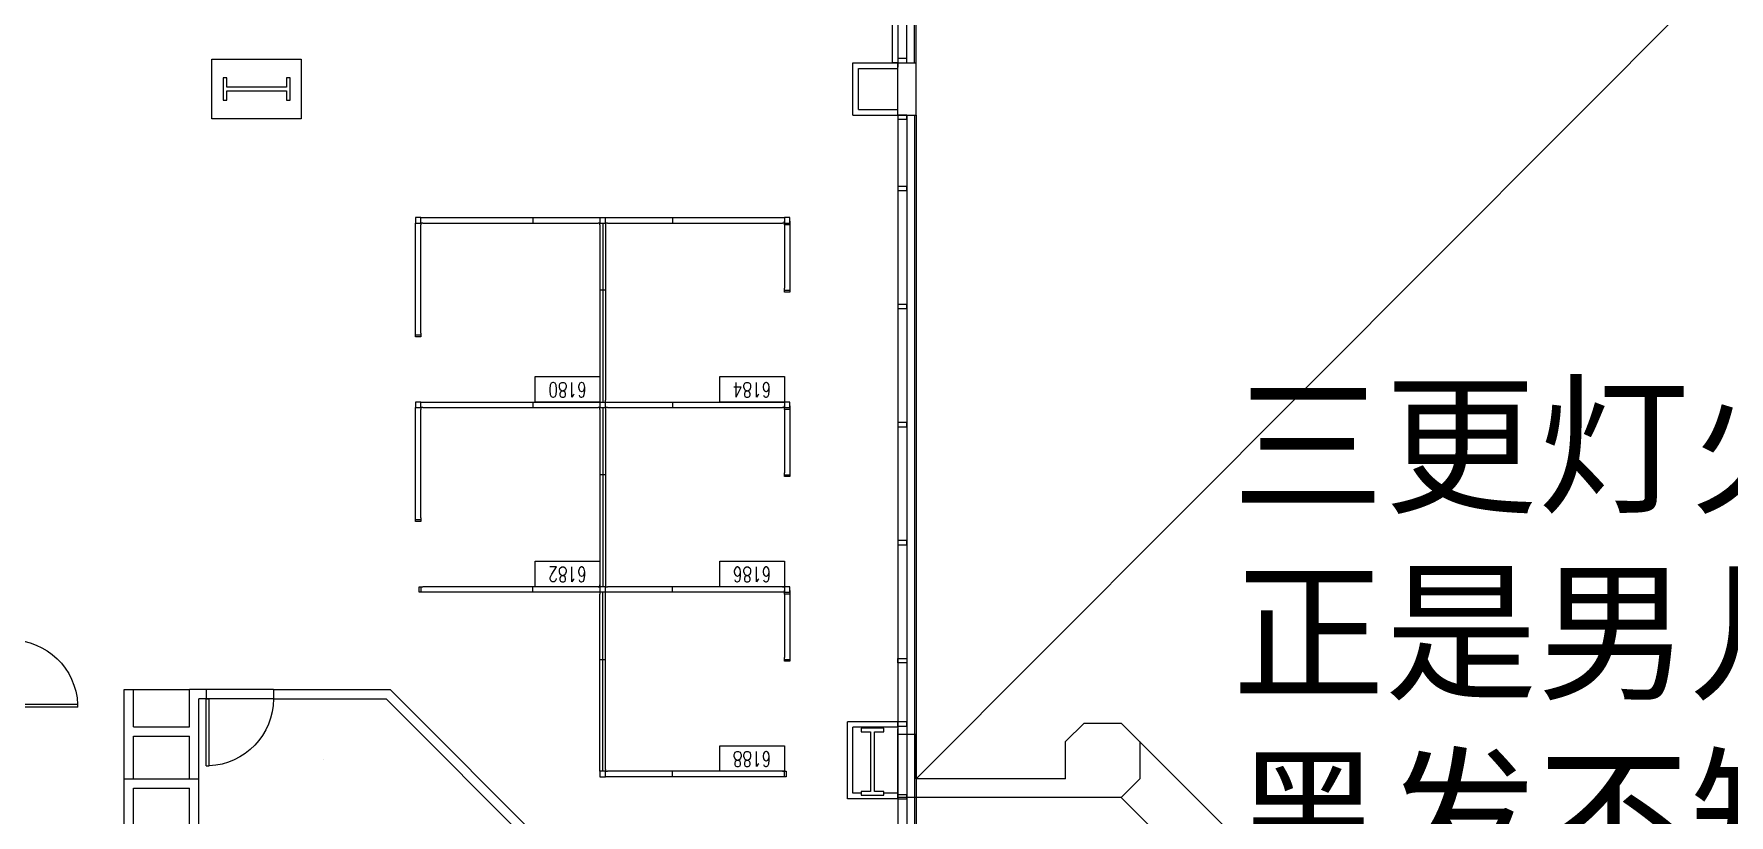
# Model space of a CAD drawing. Header units: millimetres. Extents: x 489553472 to 489553809, y 110504095 to 110504426.
# Drawn here: x 489553540.5 to 489553631.5, y 110504256.6 to 110504298.5 of the extents above; entities that cross this region are included whole.
import ezdxf
from ezdxf.enums import TextEntityAlignment as Align

# ---------------------------------------------------------------- set-up
doc = ezdxf.new("R2010")
doc.units = ezdxf.units.MM
for name, color, linetype in [('C-L-NUBER', 30, 'Continuous'), ('DIM', 3, 'Continuous'), ('E-B-CORE', 30, 'Continuous'), ('E-B-FURR', 6, 'Continuous'), ('E-B-GLAZ', 72, 'Continuous'), ('E-B-MULL', 8, 'Continuous'), ('E-B-SHEL', 2, 'Continuous'), ('E-C-HEAD', 5, 'Continuous'), ('E-F-DOOR', 3, 'Continuous'), ('E-F-SILL', 8, 'Continuous'), ('E-S-COLM', 8, 'Continuous'), ('PANELS_201', 6, 'Continuous'), ('RMNUM', 40, 'Continuous'), ('TXT', 7, 'Continuous')]:
    doc.layers.add(name, color=color, linetype=linetype)
doc.styles.add('ROMANS', font='romans', dxfattribs={"width": 0.75, "height": 8})
doc.styles.get("Standard").update_dxf_attribs({"font": 'arial.ttf'})
doc.dimstyles.new('ISO-25', dxfattribs={"dimscale": 3, "dimtxt": 2.5, "dimasz": 2.5, "dimexe": 1.25, "dimexo": 0.625, "dimtad": 1, "dimdsep": 46, "dimtxsty": 'Standard', "dimcen": 2.5, "dimadec": 0, "dimazin": 0, "dimtfac": 1, "dimtmove": 0, "dimatfit": 3, "dimfxl": 0, "dimarcsym": 0})

# ---------------------------------------------------------------- blocks, each defined once
blk = doc.blocks.new('DR-36')
for p, q in [((0, 36), (0, 0)), ((0, 36), (1.5, 36)), ((1.5, 36), (1.5, 0)), ((0, 0), (1.5, 0))]:
    blk.add_line(p, q)
blk.add_arc((0, 0), 36, 0, 87.61406)
blk = doc.blocks.new('RMNUM')
at = {"layer": 'RMNUM'}
blk.add_lwpolyline([(-16.33354, 6.674702), (18.388073, 6.674702), (18.388073, -6.982766), (-16.33354, -6.982766), (-16.33354, 6.674702)], dxfattribs=at)
at = {"layer": 'RMNUM', "style": 'ROMANS', "width": 0.75}
blk.add_attdef('NUMBER', text='', height=8, dxfattribs=at).set_placement((1.027267, 0.114097), align=Align.MIDDLE_CENTER)
blk = doc.blocks.new('*D20')
at = {"layer": 'Defpoints', "color": 0, "transparency": 16777216}
for p in [(489553526.856, 110504401.545), (489553482.316, 110504115.512), (489553565.049, 110504115.512)]:
    blk.add_point(p, dxfattribs=at)
at = {"layer": 'DIM', "color": 0, "lineweight": -2, "transparency": 16777216}
for p, q in [((489553524.981, 110504401.545), (489553478.566, 110504401.545)), ((489553482.316, 110504394.045), (489553482.316, 110504123.012)), ((489553563.174, 110504115.512), (489553478.566, 110504115.512))]:
    blk.add_line(p, q, dxfattribs=at)
at = {"layer": 'DIM', "color": 0, "transparency": 16777216}
for points in [[(489553481.066, 110504394.045), (489553483.566, 110504394.045), (489553482.316, 110504401.545)], [(489553481.066, 110504123.012), (489553483.566, 110504123.012), (489553482.316, 110504115.512)]]:
    blk.add_solid(points, dxfattribs=at)
at = {"layer": 'DIM', "color": 0, "transparency": 16777216, "insert": (489553476.611, 110504258.529), "char_height": 7.5, "attachment_point": 5, "rotation": 90}
blk.add_mtext('288', dxfattribs=at)

msp = doc.modelspace()

# ---------------------------------------------------------------- linework, layer by layer
msp.add_line((489553556.0375989, 110504259.547062), (489553556.0375989, 110504259.547062))
at = {"layer": 'C-L-NUBER'}
msp.add_line((489553587.8485221, 110504258.5123077), (489553637.9561564, 110504308.7370992), dxfattribs=at)
at = {"layer": 'E-B-CORE'}
for p, q in [((489553545.3485221, 110504255.7123077), (489553545.3485221, 110504258.5123077)), ((489553545.3485221, 110504258.5123077), (489553549.3485221, 110504258.5123077)), ((489553545.8485221, 110504255.7123077), (489553545.8485221, 110504258.0123077)), ((489553545.8485221, 110504258.0123077), (489553548.8485221, 110504258.0123077)), ((489553548.8485221, 110504242.9123077), (489553548.8485221, 110504258.0123077)), ((489553549.3485221, 110504242.9123077), (489553549.3485221, 110504258.5123077))]:
    msp.add_line(p, q, dxfattribs=at)
at = {"layer": 'E-B-FURR'}
for p, q in [((489553584.4485221, 110504296.9123077), (489553586.8485221, 110504296.9123077)), ((489553584.4485221, 110504294.1123077), (489553584.4485221, 110504296.9123077)), ((489553584.7485221, 110504296.6123077), (489553586.8485221, 110504296.6123077)), ((489553584.7485221, 110504294.4123077), (489553584.7485221, 110504296.6123077)), ((489553584.4485221, 110504294.1123077), (489553586.8485221, 110504294.1123077)), ((489553584.7485221, 110504294.4123077), (489553586.8485221, 110504294.4123077)), ((489553586.8485221, 110504294.1123077), (489553586.8485221, 110504249.1759069)), ((489553545.3485221, 110504263.3123077), (489553545.8485221, 110504263.3123077)), ((489553545.3485221, 110504258.5123077), (489553545.3485221, 110504263.3123077)), ((489553545.8485221, 110504261.3123077), (489553545.8485221, 110504263.3123077)), ((489553549.7485221, 110504263.3123077), (489553548.8485221, 110504263.3123077)), ((489553548.8485221, 110504261.3123077), (489553548.8485221, 110504263.3123077)), ((489553549.7485221, 110504263.3123077), (489553549.7485221, 110504262.8123077)), ((489553553.3485221, 110504263.3123077), (489553559.6078029, 110504263.3123077)), ((489553553.3485221, 110504263.3123077), (489553553.3485221, 110504262.8123077)), ((489553559.6078029, 110504263.3123077), (489553573.8485221, 110504249.0715885)), ((489553549.3485221, 110504258.5123077), (489553549.3485221, 110504262.8123077)), ((489553549.7485221, 110504262.8123077), (489553549.3485221, 110504262.8123077)), ((489553553.3485221, 110504262.8123077), (489553559.4006961, 110504262.8123077)), ((489553559.4006961, 110504262.8123077), (489553569.5782545, 110504252.6347493)), ((489553545.8485221, 110504261.3123077), (489553548.8485221, 110504261.3123077)), ((489553586.8485221, 110504261.5827433), (489553584.1485221, 110504261.5827433)), ((489553584.1485221, 110504257.4418721), (489553584.1485221, 110504261.5827433)), ((489553586.8485221, 110504261.2827433), (489553586.8485221, 110504261.5827433)), ((489553545.8485221, 110504260.8123077), (489553548.8485221, 110504260.8123077)), ((489553545.8485221, 110504258.5123077), (489553545.8485221, 110504260.8123077)), ((489553548.8485221, 110504258.5123077), (489553548.8485221, 110504260.8123077)), ((489553586.8485221, 110504261.2827433), (489553584.4485221, 110504261.2827433)), ((489553584.4485221, 110504257.7418721), (489553584.4485221, 110504261.2827433)), ((489553584.8985221, 110504257.7418721), (489553584.4485221, 110504257.7418721)), ((489553586.8485221, 110504257.7418721), (489553586.0985221, 110504257.7418721)), ((489553586.8485221, 110504257.4418721), (489553586.8485221, 110504257.7418721)), ((489553586.8485221, 110504257.4418721), (489553584.1485221, 110504257.4418721))]:
    msp.add_line(p, q, dxfattribs=at)
msp.add_lwpolyline([(489553550.0485221, 110504293.9123077), (489553550.0485221, 110504297.1123077), (489553554.8485221, 110504297.1123077), (489553554.8485221, 110504293.9123077)], close=True, dxfattribs=at)
at = {"layer": 'E-B-GLAZ'}
for p, q in [((489553587.3485221, 110504296.9123077), (489553587.3485221, 110504306.5123077)), ((489553587.7485221, 110504296.9123077), (489553587.7485221, 110504306.5123077)), ((489553587.8485221, 110504296.9123077), (489553587.8485221, 110504306.5123077)), ((489553587.3485221, 110504294.1123077), (489553587.3485221, 110504248.948754)), ((489553587.7485221, 110504294.1123077), (489553587.7485221, 110504248.948754)), ((489553587.8485221, 110504294.1123077), (489553587.8485221, 110504248.948754))]:
    msp.add_line(p, q, dxfattribs=at)
at = {"layer": 'E-B-MULL'}
for points in [[(489553587.3485221, 110504297.1373077), (489553586.8485221, 110504297.1373077), (489553586.8485221, 110504296.9123077), (489553587.3485221, 110504296.9123077)], [(489553587.3485221, 110504294.1123077), (489553586.8485221, 110504294.1123077), (489553586.8485221, 110504293.8873077), (489553587.3485221, 110504293.8873077)], [(489553587.3485221, 110504290.2873077), (489553586.8485221, 110504290.2873077), (489553586.8485221, 110504290.0623077), (489553587.3485221, 110504290.0623077)], [(489553587.3485221, 110504283.9560577), (489553586.8485221, 110504283.9560577), (489553586.8485221, 110504283.7310577), (489553587.3485221, 110504283.7310577)], [(489553587.3485221, 110504277.6248077), (489553586.8485221, 110504277.6248077), (489553586.8485221, 110504277.3998077), (489553587.3485221, 110504277.3998077)], [(489553587.3485221, 110504271.2935577), (489553586.8485221, 110504271.2935577), (489553586.8485221, 110504271.0685577), (489553587.3485221, 110504271.0685577)], [(489553587.3485221, 110504264.7373077), (489553586.8485221, 110504264.7373077), (489553586.8485221, 110504264.9623077), (489553587.3485221, 110504264.9623077)], [(489553587.3485221, 110504261.5742295), (489553586.8485221, 110504261.5742295), (489553586.8485221, 110504261.3492295), (489553587.3485221, 110504261.3492295)], [(489553587.3485221, 110504257.6642618), (489553586.8485221, 110504257.6642618), (489553586.8485221, 110504257.4392618), (489553587.3485221, 110504257.4392618)]]:
    msp.add_lwpolyline(points, close=True, dxfattribs=at)
at = {"layer": 'E-B-SHEL'}
for p, q in [((489553586.8485221, 110504294.1123077), (489553586.8485221, 110504296.9123077)), ((489553586.8485221, 110504296.9123077), (489553587.8485221, 110504296.9123077)), ((489553587.8485221, 110504294.1123077), (489553587.8485221, 110504296.9123077)), ((489553586.8485221, 110504294.1123077), (489553587.8485221, 110504294.1123077)), ((489553595.8485221, 110504260.5123077), (489553596.8485221, 110504261.5123077)), ((489553596.8485221, 110504261.5123077), (489553598.8485221, 110504261.5123077)), ((489553598.8485221, 110504261.5123077), (489553640.0485221, 110504220.3123077)), ((489553586.8485221, 110504257.8024666), (489553586.8485221, 110504261.2024666)), ((489553586.8485221, 110504260.9123077), (489553587.8485221, 110504260.9123077)), ((489553587.8485221, 110504258.5123077), (489553587.8485221, 110504260.9123077)), ((489553595.8485221, 110504258.5123077), (489553595.8485221, 110504260.5123077)), ((489553599.8485221, 110504260.5123077), (489553599.8485221, 110504258.5123077)), ((489553595.8485221, 110504258.5123077), (489553587.8485221, 110504258.5123077)), ((489553599.8485221, 110504258.5123077), (489553598.8485221, 110504257.5123077)), ((489553598.8485221, 110504257.5123077), (489553586.8485221, 110504257.5123077)), ((489553598.8463549, 110504257.5123077), (489553636.0485221, 110504220.3101405))]:
    msp.add_line(p, q, dxfattribs=at)
at = {"layer": 'E-C-HEAD'}
for p, q in [((489553586.8485221, 110504306.5123077), (489553586.8485221, 110504296.6714067)), ((489553545.8485221, 110504263.3123077), (489553548.8485221, 110504263.3123077)), ((489553553.3485221, 110504263.3123077), (489553549.7485221, 110504263.3123077)), ((489553553.3485221, 110504262.8123077), (489553549.7485221, 110504262.8123077))]:
    msp.add_line(p, q, dxfattribs=at)
at = {"layer": 'E-F-SILL'}
for points in [[(489553586.8485221, 110504306.5123077), (489553586.5485221, 110504306.5123077), (489553586.5485221, 110504296.9123077), (489553586.5485221, 110504296.9123077)], [(489553586.8485221, 110504296.9123077), (489553586.8485221, 110504296.9123077), (489553586.5485221, 110504296.9123077), (489553586.5485221, 110504296.9123077)]]:
    msp.add_lwpolyline(points, dxfattribs=at)
at = {"layer": 'E-S-COLM'}
for points in [[(489553550.8485221, 110504296.1123077), (489553550.6485221, 110504296.1123077), (489553550.6485221, 110504294.9123077), (489553550.8485221, 110504294.9123077), (489553550.8485221, 110504295.4123077), (489553554.0485221, 110504295.4123077), (489553554.0485221, 110504294.9123077), (489553554.2485221, 110504294.9123077), (489553554.2485221, 110504296.1123077), (489553554.0485221, 110504296.1123077), (489553554.0485221, 110504295.6123077), (489553550.8485221, 110504295.6123077)], [(489553584.8985221, 110504257.8418721), (489553584.8985221, 110504257.6418721), (489553586.0985221, 110504257.6418721), (489553586.0985221, 110504257.8418721), (489553585.5985221, 110504257.8418721), (489553585.5985221, 110504261.0418721), (489553586.0985221, 110504261.0418721), (489553586.0985221, 110504261.2418721), (489553584.8985221, 110504261.2418721), (489553584.8985221, 110504261.0418721), (489553585.3985221, 110504261.0418721), (489553585.3985221, 110504257.8418721)]]:
    msp.add_lwpolyline(points, close=True, dxfattribs=at)
at = {"layer": 'PANELS_201', "linetype": 'Continuous'}
for p, q in [((489553580.7692889, 110504288.3218744), (489553581.0692889, 110504288.3218744)), ((489553580.7692889, 110504278.4218744), (489553581.0692889, 110504278.4218744)), ((489553580.7692889, 110504268.5218744), (489553581.0692889, 110504268.5218744))]:
    msp.add_line(p, q, dxfattribs=at)
for points in [[(489553561.2692889, 110504288.6218744), (489553560.9692889, 110504288.6218744), (489553560.9692889, 110504288.3218744)], [(489553561.3692889, 110504288.3218744), (489553561.2692889, 110504288.3218744), (489553561.2692889, 110504288.6218744), (489553561.3692889, 110504288.6218744)], [(489553561.3692889, 110504288.6218744), (489553567.1692889, 110504288.6218744)], [(489553567.1692889, 110504288.6218744), (489553567.3692889, 110504288.6218744)], [(489553567.2692889, 110504288.6218744), (489553567.2692889, 110504288.3218744)], [(489553567.3692889, 110504288.6218744), (489553570.7692889, 110504288.6218744)], [(489553570.7692889, 110504288.6218744), (489553570.8692889, 110504288.6218744), (489553570.8692889, 110504288.3218744), (489553570.7692889, 110504288.3218744)], [(489553570.8692889, 110504288.6218744), (489553571.1692889, 110504288.6218744)], [(489553571.2692889, 110504288.3218744), (489553571.1692889, 110504288.3218744), (489553571.1692889, 110504288.6218744), (489553571.2692889, 110504288.6218744)], [(489553571.2692889, 110504288.6218744), (489553574.6692889, 110504288.6218744)], [(489553574.6692889, 110504288.6218744), (489553574.8692889, 110504288.6218744)], [(489553574.7692889, 110504288.6218744), (489553574.7692889, 110504288.3218744)], [(489553574.8692889, 110504288.6218744), (489553580.6692889, 110504288.6218744)], [(489553580.6692889, 110504288.6218744), (489553580.7692889, 110504288.6218744), (489553580.7692889, 110504288.3218744), (489553580.6692889, 110504288.3218744)], [(489553581.0692889, 110504288.3218744), (489553581.0692889, 110504288.6218744), (489553580.7692889, 110504288.6218744)], [(489553560.9692889, 110504288.2218744), (489553560.9692889, 110504288.3218744), (489553561.2692889, 110504288.3218744), (489553561.2692889, 110504288.2218744)], [(489553560.9692889, 110504282.4218744), (489553560.9692889, 110504288.2218744)], [(489553561.2692889, 110504282.4218744), (489553561.2692889, 110504288.2218744)], [(489553561.3692889, 110504288.3218744), (489553567.1692889, 110504288.3218744)], [(489553567.1692889, 110504288.3218744), (489553567.3692889, 110504288.3218744)], [(489553567.3692889, 110504288.3218744), (489553570.7692889, 110504288.3218744)], [(489553570.8692889, 110504288.2218744), (489553570.8692889, 110504288.3218744), (489553571.1692889, 110504288.3218744), (489553571.1692889, 110504288.2218744)], [(489553570.8692889, 110504288.2218744), (489553570.8692889, 110504284.8218744)], [(489553571.0192889, 110504288.3218744), (489553571.0192889, 110504284.7218744)], [(489553571.1692889, 110504288.2218744), (489553571.1692889, 110504284.8218744)], [(489553571.2692889, 110504288.3218744), (489553574.6692889, 110504288.3218744)], [(489553574.6692889, 110504288.3218744), (489553574.8692889, 110504288.3218744)], [(489553574.8692889, 110504288.3218744), (489553580.6692889, 110504288.3218744)], [(489553581.0692889, 110504288.4218744), (489553581.0692889, 110504288.3218744), (489553581.0692889, 110504288.2218744), (489553580.7692889, 110504288.2218744), (489553580.7692889, 110504288.4218744)], [(489553580.7692889, 110504288.2218744), (489553580.7692889, 110504288.3218744), (489553581.0692889, 110504288.3218744), (489553581.0692889, 110504288.2218744)], [(489553580.7692889, 110504288.2218744), (489553580.7692889, 110504284.8218746)], [(489553581.0692889, 110504288.2218744), (489553581.0692889, 110504284.8218746)], [(489553570.8692889, 110504284.8218744), (489553570.8692889, 110504284.6218744)], [(489553571.1692889, 110504284.7218744), (489553570.8692889, 110504284.7218744)], [(489553570.8692889, 110504284.6218744), (489553570.8692889, 110504278.8218744)], [(489553571.0192889, 110504284.7218744), (489553571.0192889, 110504278.7218744)], [(489553571.1692889, 110504284.8218744), (489553571.1692889, 110504284.6218744)], [(489553571.1692889, 110504284.6218744), (489553571.1692889, 110504278.8218744)], [(489553581.0692889, 110504284.8218746), (489553581.0692889, 110504284.7218746), (489553581.0692889, 110504284.6218746), (489553580.7692889, 110504284.6218746), (489553580.7692889, 110504284.8218746)], [(489553580.7692889, 110504284.7218746), (489553581.0692889, 110504284.7218746)], [(489553561.2692889, 110504282.4218744), (489553561.2692889, 110504282.3218744), (489553561.2692889, 110504282.2218744), (489553560.9692889, 110504282.2218744), (489553560.9692889, 110504282.4218744)], [(489553560.9692889, 110504282.3218744), (489553561.2692889, 110504282.3218744)], [(489553561.2692889, 110504278.7218744), (489553560.9692889, 110504278.7218744), (489553560.9692889, 110504278.4218744)], [(489553561.3692889, 110504278.4218744), (489553561.2692889, 110504278.4218744), (489553561.2692889, 110504278.7218744), (489553561.3692889, 110504278.7218744)], [(489553561.3692889, 110504278.7218744), (489553567.1692889, 110504278.7218744)], [(489553567.1692889, 110504278.7218744), (489553567.3692889, 110504278.7218744)], [(489553567.2692889, 110504278.7218744), (489553567.2692889, 110504278.4218744)], [(489553567.3692889, 110504278.7218744), (489553570.7692889, 110504278.7218744)], [(489553570.7692889, 110504278.7218744), (489553570.8692889, 110504278.7218744), (489553570.8692889, 110504278.4218744), (489553570.7692889, 110504278.4218744)], [(489553570.8692889, 110504278.8218744), (489553570.8692889, 110504278.7218744), (489553571.1692889, 110504278.7218744), (489553571.1692889, 110504278.8218744)], [(489553571.2692889, 110504278.4218744), (489553571.1692889, 110504278.4218744), (489553571.1692889, 110504278.7218744), (489553571.2692889, 110504278.7218744)], [(489553571.2692889, 110504278.7218744), (489553574.6692889, 110504278.7218744)], [(489553574.6692889, 110504278.7218744), (489553574.8692889, 110504278.7218744)], [(489553574.7692889, 110504278.7218744), (489553574.7692889, 110504278.4218744)], [(489553574.8692889, 110504278.7218744), (489553580.6692889, 110504278.7218744)], [(489553580.6692889, 110504278.7218744), (489553580.7692889, 110504278.7218744), (489553580.7692889, 110504278.4218744), (489553580.6692889, 110504278.4218744)], [(489553581.0692889, 110504278.4218744), (489553581.0692889, 110504278.7218744), (489553580.7692889, 110504278.7218744)], [(489553560.9692889, 110504278.3218744), (489553560.9692889, 110504278.4218744), (489553561.2692889, 110504278.4218744), (489553561.2692889, 110504278.3218744)], [(489553560.9692889, 110504272.5218744), (489553560.9692889, 110504278.3218744)], [(489553561.2692889, 110504272.5218744), (489553561.2692889, 110504278.3218744)], [(489553561.3692889, 110504278.4218744), (489553567.1692889, 110504278.4218744)], [(489553567.1692889, 110504278.4218744), (489553567.3692889, 110504278.4218744)], [(489553567.3692889, 110504278.4218744), (489553570.7692889, 110504278.4218744)], [(489553570.8692889, 110504278.3218744), (489553570.8692889, 110504278.4218744), (489553571.1692889, 110504278.4218744), (489553571.1692889, 110504278.3218744)], [(489553570.8692889, 110504278.3218744), (489553570.8692889, 110504274.9218744)], [(489553571.0192889, 110504278.4218744), (489553571.0192889, 110504274.8218744)], [(489553571.1692889, 110504278.3218744), (489553571.1692889, 110504274.9218744)], [(489553571.2692889, 110504278.4218744), (489553574.6692889, 110504278.4218744)], [(489553574.6692889, 110504278.4218744), (489553574.8692889, 110504278.4218744)], [(489553574.8692889, 110504278.4218744), (489553580.6692889, 110504278.4218744)], [(489553581.0692889, 110504278.5218744), (489553581.0692889, 110504278.4218744), (489553581.0692889, 110504278.3218744), (489553580.7692889, 110504278.3218744), (489553580.7692889, 110504278.5218744)], [(489553580.7692889, 110504278.3218744), (489553580.7692889, 110504278.4218744), (489553581.0692889, 110504278.4218744), (489553581.0692889, 110504278.3218744)], [(489553580.7692889, 110504278.3218744), (489553580.7692889, 110504274.9218746)], [(489553581.0692889, 110504278.3218744), (489553581.0692889, 110504274.9218746)], [(489553570.8692889, 110504274.9218744), (489553570.8692889, 110504274.7218744)], [(489553571.1692889, 110504274.8218744), (489553570.8692889, 110504274.8218744)], [(489553570.8692889, 110504274.7218744), (489553570.8692889, 110504268.9218744)], [(489553571.0192889, 110504274.8218744), (489553571.0192889, 110504268.8218744)], [(489553571.1692889, 110504274.9218744), (489553571.1692889, 110504274.7218744)], [(489553571.1692889, 110504274.7218744), (489553571.1692889, 110504268.9218744)], [(489553581.0692889, 110504274.9218746), (489553581.0692889, 110504274.8218746), (489553581.0692889, 110504274.7218746), (489553580.7692889, 110504274.7218746), (489553580.7692889, 110504274.9218746)], [(489553580.7692889, 110504274.8218746), (489553581.0692889, 110504274.8218746)], [(489553561.2692889, 110504272.5218744), (489553561.2692889, 110504272.4218744), (489553561.2692889, 110504272.3218744), (489553560.9692889, 110504272.3218744), (489553560.9692889, 110504272.5218744)], [(489553560.9692889, 110504272.4218744), (489553561.2692889, 110504272.4218744)], [(489553561.3692889, 110504268.5218744), (489553561.2692889, 110504268.5218744), (489553561.1692889, 110504268.5218744), (489553561.1692889, 110504268.8218744), (489553561.3692889, 110504268.8218744)], [(489553561.2692889, 110504268.8218744), (489553561.2692889, 110504268.5218744)], [(489553567.1692889, 110504268.8218744), (489553561.3692889, 110504268.8218744)], [(489553567.3692889, 110504268.8218744), (489553567.1692889, 110504268.8218744)], [(489553567.2692889, 110504268.5218744), (489553567.2692889, 110504268.8218744)], [(489553570.7692889, 110504268.8218744), (489553567.3692889, 110504268.8218744)], [(489553570.7692889, 110504268.8218744), (489553570.8692889, 110504268.8218744), (489553570.8692889, 110504268.5218744), (489553570.7692889, 110504268.5218744)], [(489553571.1692889, 110504268.9218744), (489553571.1692889, 110504268.8218744), (489553570.8692889, 110504268.8218744), (489553570.8692889, 110504268.9218744)], [(489553571.2692889, 110504268.5218744), (489553571.1692889, 110504268.5218744), (489553571.1692889, 110504268.8218744), (489553571.2692889, 110504268.8218744)], [(489553574.6692889, 110504268.8218744), (489553571.2692889, 110504268.8218744)], [(489553574.8692889, 110504268.8218744), (489553574.6692889, 110504268.8218744)], [(489553574.7692889, 110504268.5218744), (489553574.7692889, 110504268.8218744)], [(489553580.6692889, 110504268.8218744), (489553574.8692889, 110504268.8218744)], [(489553580.6692889, 110504268.8218744), (489553580.7692889, 110504268.8218744), (489553580.7692889, 110504268.5218744), (489553580.6692889, 110504268.5218744)], [(489553581.0692889, 110504268.5218744), (489553581.0692889, 110504268.8218744), (489553580.7692889, 110504268.8218744)], [(489553581.0692889, 110504268.6218744), (489553581.0692889, 110504268.5218744), (489553581.0692889, 110504268.4218744), (489553580.7692889, 110504268.4218744), (489553580.7692889, 110504268.6218744)], [(489553567.1692889, 110504268.5218744), (489553561.3692889, 110504268.5218744)], [(489553567.3692889, 110504268.5218744), (489553567.1692889, 110504268.5218744)], [(489553570.7692889, 110504268.5218744), (489553567.3692889, 110504268.5218744)], [(489553571.1692889, 110504268.4218744), (489553571.1692889, 110504268.5218744), (489553570.8692889, 110504268.5218744), (489553570.8692889, 110504268.4218744)], [(489553570.8692889, 110504265.0218744), (489553570.8692889, 110504268.4218744)], [(489553571.0192889, 110504264.9218744), (489553571.0192889, 110504268.5218744)], [(489553571.1692889, 110504265.0218744), (489553571.1692889, 110504268.4218744)], [(489553574.6692889, 110504268.5218744), (489553571.2692889, 110504268.5218744)], [(489553574.8692889, 110504268.5218744), (489553574.6692889, 110504268.5218744)], [(489553580.6692889, 110504268.5218744), (489553574.8692889, 110504268.5218744)], [(489553580.7692889, 110504268.4218744), (489553580.7692889, 110504268.5218744), (489553581.0692889, 110504268.5218744), (489553581.0692889, 110504268.4218744)], [(489553580.7692889, 110504268.4218744), (489553580.7692889, 110504265.0218746)], [(489553581.0692889, 110504268.4218744), (489553581.0692889, 110504265.0218746)], [(489553570.8692889, 110504264.8218744), (489553570.8692889, 110504265.0218744)], [(489553571.1692889, 110504264.8218744), (489553571.1692889, 110504265.0218744)], [(489553581.0692889, 110504265.0218746), (489553581.0692889, 110504264.9218746), (489553581.0692889, 110504264.8218746), (489553580.7692889, 110504264.8218746), (489553580.7692889, 110504265.0218746)], [(489553570.8692889, 110504264.9218744), (489553571.1692889, 110504264.9218744)], [(489553570.8692889, 110504259.0218744), (489553570.8692889, 110504264.8218744)], [(489553571.0192889, 110504258.9218744), (489553571.0192889, 110504264.9218744)], [(489553571.1692889, 110504259.0218744), (489553571.1692889, 110504264.8218744)], [(489553580.7692889, 110504264.9218746), (489553581.0692889, 110504264.9218746)], [(489553571.1692889, 110504259.0218744), (489553571.1692889, 110504258.9218744), (489553570.8692889, 110504258.9218744), (489553570.8692889, 110504259.0218744)], [(489553570.8692889, 110504258.9218744), (489553570.8692889, 110504258.6218744), (489553571.1692889, 110504258.6218744)], [(489553571.2692889, 110504258.6218744), (489553571.1692889, 110504258.6218744), (489553571.1692889, 110504258.9218744), (489553571.2692889, 110504258.9218744)], [(489553574.6692889, 110504258.9218744), (489553571.2692889, 110504258.9218744)], [(489553574.6692889, 110504258.6218744), (489553571.2692889, 110504258.6218744)], [(489553574.8692889, 110504258.9218744), (489553574.6692889, 110504258.9218744)], [(489553574.8692889, 110504258.6218744), (489553574.6692889, 110504258.6218744)], [(489553574.7692889, 110504258.6218744), (489553574.7692889, 110504258.9218744)], [(489553580.6692889, 110504258.9218744), (489553574.8692889, 110504258.9218744)], [(489553580.6692889, 110504258.6218744), (489553574.8692889, 110504258.6218744)], [(489553580.6692889, 110504258.9218744), (489553580.7692889, 110504258.9218744), (489553580.8692889, 110504258.9218744), (489553580.8692889, 110504258.6218744), (489553580.6692889, 110504258.6218744)], [(489553580.7692889, 110504258.6218744), (489553580.7692889, 110504258.9218744)]]:
    msp.add_lwpolyline(points, dxfattribs=at)

# ---------------------------------------------------------------- block references
at = {"xscale": 0.1, "yscale": 0.1, "zscale": 0.1, "rotation": 180}
for p, values in [((489553569.2359349, 110504279.3893447), {'NUMBER': '6180'}), ((489553579.1359349, 110504279.3893447), {'NUMBER': '6184'}), ((489553569.2359349, 110504269.4893447), {'NUMBER': '6182'}), ((489553579.1359349, 110504269.4893447), {'NUMBER': '6186'}), ((489553579.1359349, 110504259.5893447), {'NUMBER': '6188'})]:
    msp.add_blockref('RMNUM', p, dxfattribs=at).add_auto_attribs(values)
at = {"layer": 'E-F-DOOR', "xscale": -0.1, "yscale": 0.1, "zscale": 0.1}
for p, rotation in [((489553539.2485221, 110504262.3623077), 270), ((489553549.7485221, 110504262.8123077), 180)]:
    msp.add_blockref('DR-36', p, dxfattribs=dict(at, rotation=rotation))

# ---------------------------------------------------------------- texts
at = {"layer": 'TXT', "insert": (489553588.4401708, 110504279.3856266), "char_height": 6, "attachment_point": 1}
msp.add_mtext_dynamic_manual_height_columns('{\\fKaiTi|b0|i0|c134|p49;\u3000  三更灯火五更鸡\\P\u3000\u3000正是男儿读书时\\P\u3000\u3000黑发不知勤学早\\P\u3000\u3000白首方悔读书迟}', width=106.645413041, gutter_width=12.5, heights=[50.3017582], dxfattribs=at)

# ---------------------------------------------------------------- dimensions: what is measured, and where the dimension line sits
at = {"layer": 'DIM'}
dim = msp.add_linear_dim(base=(489553482.3155131, 110504115.5123077), p1=(489553526.8561563, 110504401.5447334), p2=(489553565.0485221, 110504115.5123077), angle=90, text='288', dimstyle='ISO-25', dxfattribs=at)
dim.commit()
dim.dimension.update_dxf_attribs({"geometry": '*D20', "text_midpoint": (489553482.315513, 110504258.5285204), "dimtype": 160})

doc.saveas('drawing.dxf')
